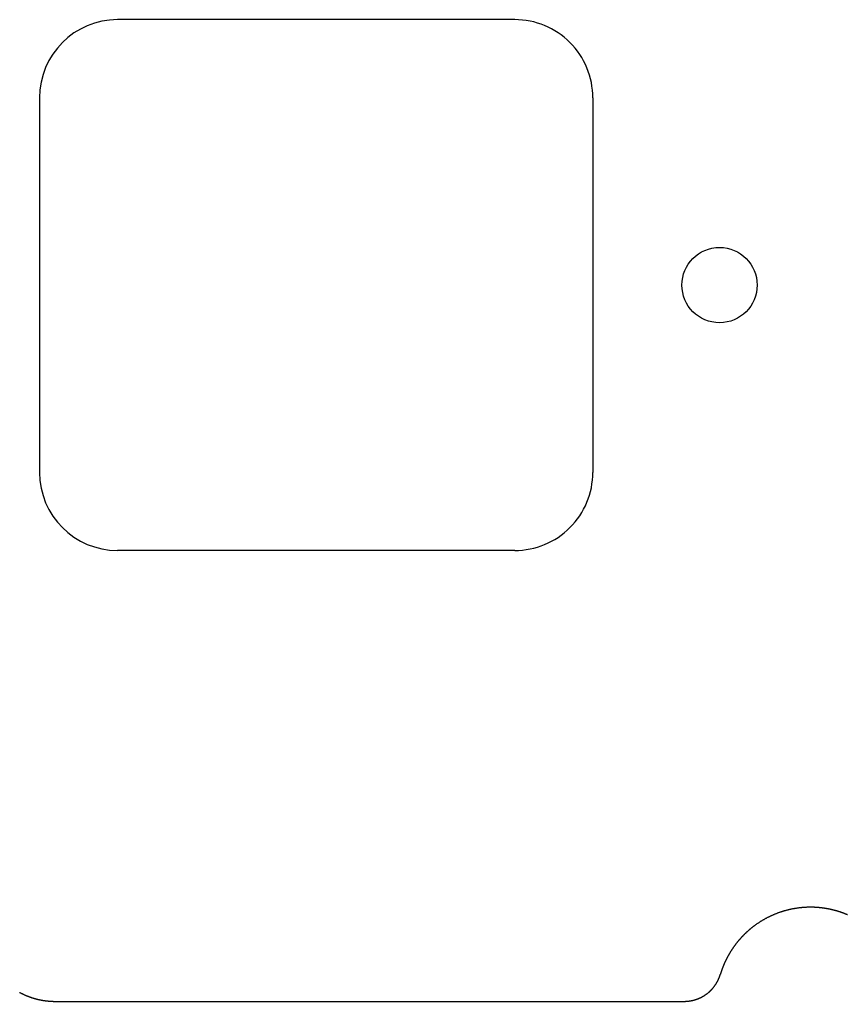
# Model space of a CAD drawing. Header units: millimetres. Extents: x -10 to 277, y -95 to 18.
# Drawn here: x 232.63 to 254.62, y -95.23 to -69.15 of the extents above; entities that cross this region are included whole.
import ezdxf

# ---------------------------------------------------------------- set-up
doc = ezdxf.new("R2010")
doc.units = ezdxf.units.MM
doc.header["$MEASUREMENT"] = 0
doc.layers.add('Edge.Cuts', color=53, linetype='CONTINUOUS')

msp = doc.modelspace()

# ---------------------------------------------------------------- linework, layer by layer
at = {"layer": 'Edge.Cuts', "linetype": 'Continuous'}
for p, q in [((245.78125, -69.15), (235.231249, -69.15)), ((233.15625, -71.225), (233.15625, -81.175001)), ((247.85625, -71.225), (247.85625, -81.175)), ((245.78125, -83.25), (235.23125, -83.25)), ((252.926433, -92.829047), (252.912912, -92.8331)), ((252.939976, -92.82507), (252.926433, -92.829047)), ((252.953542, -92.82117), (252.939976, -92.82507)), ((252.967128, -92.817348), (252.953542, -92.82117)), ((252.980736, -92.813602), (252.967128, -92.817348)), ((252.994365, -92.809934), (252.980736, -92.813602)), ((253.008014, -92.806343), (252.994365, -92.809934)), ((253.021683, -92.802829), (253.008014, -92.806343)), ((253.035371, -92.799393), (253.021683, -92.802829)), ((253.049079, -92.796034), (253.035371, -92.799393)), ((253.062805, -92.792754), (253.049079, -92.796034)), ((253.07655, -92.789551), (253.062805, -92.792754)), ((253.090313, -92.786426), (253.07655, -92.789551)), ((253.104094, -92.783378), (253.090313, -92.786426)), ((253.117892, -92.780409), (253.104094, -92.783378)), ((253.131707, -92.777518), (253.117892, -92.780409)), ((253.145539, -92.774706), (253.131707, -92.777518)), ((253.159387, -92.771971), (253.145539, -92.774706)), ((253.173251, -92.769315), (253.159387, -92.771971)), ((253.18713, -92.766737), (253.173251, -92.769315)), ((253.201025, -92.764238), (253.18713, -92.766737)), ((253.214935, -92.761817), (253.201025, -92.764238)), ((253.228859, -92.759475), (253.214935, -92.761817)), ((253.242797, -92.757212), (253.228859, -92.759475)), ((253.256749, -92.755028), (253.242797, -92.757212)), ((253.270715, -92.752922), (253.256749, -92.755028)), ((253.284694, -92.750895), (253.270715, -92.752922)), ((253.298685, -92.748947), (253.284694, -92.750895)), ((253.312689, -92.747078), (253.298685, -92.748947)), ((253.326706, -92.745288), (253.312689, -92.747078)), ((253.340734, -92.743577), (253.326706, -92.745288)), ((253.354773, -92.741946), (253.340734, -92.743577)), ((253.368824, -92.740393), (253.354773, -92.741946)), ((253.382886, -92.73892), (253.368824, -92.740393)), ((253.396958, -92.737526), (253.382886, -92.73892)), ((253.41104, -92.736211), (253.396958, -92.737526)), ((253.425133, -92.734976), (253.41104, -92.736211)), ((253.439235, -92.73382), (253.425133, -92.734976)), ((253.453346, -92.732744), (253.439235, -92.73382)), ((253.467466, -92.731747), (253.453346, -92.732744)), ((253.481595, -92.73083), (253.467466, -92.731747)), ((253.495732, -92.729992), (253.481595, -92.73083)), ((253.509877, -92.729234), (253.495732, -92.729992)), ((253.52403, -92.728556), (253.509877, -92.729234)), ((253.538191, -92.727957), (253.52403, -92.728556)), ((253.552359, -92.727438), (253.538191, -92.727957)), ((253.566533, -92.726999), (253.552359, -92.727438)), ((253.580714, -92.726639), (253.566533, -92.726999)), ((253.594902, -92.72636), (253.580714, -92.726639)), ((253.609096, -92.72616), (253.594902, -92.72636)), ((253.623295, -92.72604), (253.609096, -92.72616)), ((253.6375, -92.726), (253.623295, -92.72604)), ((253.644065, -92.726009), (253.6375, -92.726)), ((253.651173, -92.726037), (253.644065, -92.726009)), ((253.658277, -92.726086), (253.651173, -92.726037)), ((253.665382, -92.726154), (253.658277, -92.726086)), ((253.672483, -92.726243), (253.665382, -92.726154)), ((253.679585, -92.726351), (253.672483, -92.726243)), ((253.686683, -92.726479), (253.679585, -92.726351)), ((253.693782, -92.726628), (253.686683, -92.726479)), ((253.700877, -92.726796), (253.693782, -92.726628)), ((253.707972, -92.726985), (253.700877, -92.726796)), ((253.715064, -92.727193), (253.707972, -92.726985)), ((253.722157, -92.727422), (253.715064, -92.727193)), ((253.729245, -92.72767), (253.722157, -92.727422)), ((253.736334, -92.727938), (253.729245, -92.72767)), ((253.743418, -92.728226), (253.736334, -92.727938)), ((253.750504, -92.728535), (253.743418, -92.728226)), ((253.757585, -92.728863), (253.750504, -92.728535)), ((253.764666, -92.729211), (253.757585, -92.728863)), ((253.771743, -92.729579), (253.764666, -92.729211)), ((253.778821, -92.729967), (253.771743, -92.729579)), ((253.785894, -92.730375), (253.778821, -92.729967)), ((253.792967, -92.730803), (253.785894, -92.730375)), ((253.800036, -92.73125), (253.792967, -92.730803)), ((253.807105, -92.731718), (253.800036, -92.73125)), ((253.81417, -92.732206), (253.807105, -92.731718)), ((253.821235, -92.732713), (253.81417, -92.732206)), ((253.828295, -92.733241), (253.821235, -92.732713)), ((253.835355, -92.733788), (253.828295, -92.733241)), ((253.842411, -92.734355), (253.835355, -92.733788)), ((253.849466, -92.734942), (253.842411, -92.734355)), ((253.856517, -92.735549), (253.849466, -92.734942)), ((253.863568, -92.736176), (253.856517, -92.735549)), ((253.870614, -92.736823), (253.863568, -92.736176)), ((253.877659, -92.737489), (253.870614, -92.736823)), ((253.8847, -92.738176), (253.877659, -92.737489)), ((253.891741, -92.738882), (253.8847, -92.738176)), ((253.898776, -92.739608), (253.891741, -92.738882)), ((253.905812, -92.740354), (253.898776, -92.739608)), ((253.912842, -92.74112), (253.905812, -92.740354)), ((253.919871, -92.741905), (253.912842, -92.74112)), ((253.926896, -92.742711), (253.919871, -92.741905)), ((253.93392, -92.743536), (253.926896, -92.742711)), ((253.940939, -92.744381), (253.93392, -92.743536)), ((253.947957, -92.745246), (253.940939, -92.744381)), ((253.95497, -92.746131), (253.947957, -92.745246)), ((253.961982, -92.747035), (253.95497, -92.746131)), ((253.968989, -92.747959), (253.961982, -92.747035)), ((253.975995, -92.748904), (253.968989, -92.747959)), ((253.982996, -92.749867), (253.975995, -92.748904)), ((253.989996, -92.750851), (253.982996, -92.749867)), ((253.99699, -92.751854), (253.989996, -92.750851)), ((254.003983, -92.752877), (253.99699, -92.751854)), ((254.010971, -92.75392), (254.003983, -92.752877)), ((254.017958, -92.754983), (254.010971, -92.75392)), ((254.024939, -92.756065), (254.017958, -92.754983)), ((254.031919, -92.757167), (254.024939, -92.756065)), ((254.038893, -92.758288), (254.031919, -92.757167)), ((254.045866, -92.75943), (254.038893, -92.758288)), ((254.052833, -92.760591), (254.045866, -92.75943)), ((254.059798, -92.761772), (254.052833, -92.760591)), ((254.066758, -92.762972), (254.059798, -92.761772)), ((254.073717, -92.764192), (254.066758, -92.762972)), ((254.080669, -92.765432), (254.073717, -92.764192)), ((254.08762, -92.766692), (254.080669, -92.765432)), ((254.094565, -92.767971), (254.08762, -92.766692)), ((254.101508, -92.769269), (254.094565, -92.767971)), ((254.108445, -92.770588), (254.101508, -92.769269)), ((254.11538, -92.771926), (254.108445, -92.770588)), ((254.122309, -92.773283), (254.11538, -92.771926)), ((254.129236, -92.774661), (254.122309, -92.773283)), ((254.136157, -92.776057), (254.129236, -92.774661)), ((254.143076, -92.777474), (254.136157, -92.776057)), ((254.149989, -92.778909), (254.143076, -92.777474)), ((254.1569, -92.780365), (254.149989, -92.778909)), ((254.163804, -92.78184), (254.1569, -92.780365)), ((254.170706, -92.783335), (254.163804, -92.78184)), ((254.177601, -92.784849), (254.170706, -92.783335)), ((254.184495, -92.786382), (254.177601, -92.784849)), ((254.191381, -92.787935), (254.184495, -92.786382)), ((254.198265, -92.789508), (254.191381, -92.787935)), ((254.205143, -92.7911), (254.198265, -92.789508)), ((254.212018, -92.792712), (254.205143, -92.7911)), ((254.218887, -92.794343), (254.212018, -92.792712)), ((254.225752, -92.795994), (254.218887, -92.794343)), ((254.232612, -92.797663), (254.225752, -92.795994)), ((254.239468, -92.799353), (254.232612, -92.797663)), ((254.246317, -92.801062), (254.239468, -92.799353)), ((254.253164, -92.80279), (254.246317, -92.801062)), ((254.260004, -92.804537), (254.253164, -92.80279)), ((254.26684, -92.806305), (254.260004, -92.804537)), ((254.27367, -92.808091), (254.26684, -92.806305)), ((254.280496, -92.809897), (254.27367, -92.808091)), ((254.287316, -92.811722), (254.280496, -92.809897)), ((254.294132, -92.813566), (254.287316, -92.811722)), ((254.300942, -92.81543), (254.294132, -92.813566)), ((254.307747, -92.817313), (254.300942, -92.81543)), ((254.314546, -92.819215), (254.307747, -92.817313)), ((254.321341, -92.821137), (254.314546, -92.819215)), ((254.328129, -92.823078), (254.321341, -92.821137)), ((254.334914, -92.825038), (254.328129, -92.823078)), ((254.341691, -92.827017), (254.334914, -92.825038)), ((254.348464, -92.829016), (254.341691, -92.827017)), ((254.35523, -92.831034), (254.348464, -92.829016)), ((252.34615, -93.085303), (252.334051, -93.092652)), ((252.358289, -93.078024), (252.34615, -93.085303)), ((252.370468, -93.070813), (252.358289, -93.078024)), ((252.382687, -93.063671), (252.370468, -93.070813)), ((252.394946, -93.056599), (252.382687, -93.063671)), ((252.407244, -93.049597), (252.394946, -93.056599)), ((252.419581, -93.042665), (252.407244, -93.049597)), ((252.431955, -93.035803), (252.419581, -93.042665)), ((252.444368, -93.029011), (252.431955, -93.035803)), ((252.456818, -93.02229), (252.444368, -93.029011)), ((252.469305, -93.015641), (252.456818, -93.02229)), ((252.481829, -93.009062), (252.469305, -93.015641)), ((252.494389, -93.002554), (252.481829, -93.009062)), ((252.506985, -92.996118), (252.494389, -93.002554)), ((252.519616, -92.989754), (252.506985, -92.996118)), ((252.532281, -92.983462), (252.519616, -92.989754)), ((252.544982, -92.977242), (252.532281, -92.983462)), ((252.557716, -92.971094), (252.544982, -92.977242)), ((252.570484, -92.965019), (252.557716, -92.971094)), ((252.583286, -92.959017), (252.570484, -92.965019)), ((252.59612, -92.953088), (252.583286, -92.959017)), ((252.608987, -92.947231), (252.59612, -92.953088)), ((252.621885, -92.941448), (252.608987, -92.947231)), ((252.634815, -92.935739), (252.621885, -92.941448)), ((252.647777, -92.930103), (252.634815, -92.935739)), ((252.660769, -92.924541), (252.647777, -92.930103)), ((252.673791, -92.919053), (252.660769, -92.924541)), ((252.686843, -92.913639), (252.673791, -92.919053)), ((252.699925, -92.9083), (252.686843, -92.913639)), ((252.713036, -92.903035), (252.699925, -92.9083)), ((252.726175, -92.897844), (252.713036, -92.903035)), ((252.739343, -92.892729), (252.726175, -92.897844)), ((252.752539, -92.887688), (252.739343, -92.892729)), ((252.765762, -92.882723), (252.752539, -92.887688)), ((252.779012, -92.877833), (252.765762, -92.882723)), ((252.792289, -92.873018), (252.779012, -92.877833)), ((252.805592, -92.868279), (252.792289, -92.873018)), ((252.818921, -92.863615), (252.805592, -92.868279)), ((252.832275, -92.859027), (252.818921, -92.863615)), ((252.845654, -92.854516), (252.832275, -92.859027)), ((252.859058, -92.85008), (252.845654, -92.854516)), ((252.872486, -92.84572), (252.859058, -92.85008)), ((252.885938, -92.841437), (252.872486, -92.84572)), ((252.899414, -92.83723), (252.885938, -92.841437)), ((252.912912, -92.8331), (252.899414, -92.83723)), ((254.361992, -92.833071), (254.35523, -92.831034)), ((254.368747, -92.835127), (254.361992, -92.833071)), ((254.375497, -92.837203), (254.368747, -92.835127)), ((254.38224, -92.839297), (254.375497, -92.837203)), ((254.388979, -92.841411), (254.38224, -92.839297)), ((254.395711, -92.843544), (254.388979, -92.841411)), ((254.402438, -92.845696), (254.395711, -92.843544)), ((254.409157, -92.847867), (254.402438, -92.845696)), ((254.415872, -92.850057), (254.409157, -92.847867)), ((254.42258, -92.852266), (254.415872, -92.850057)), ((254.429283, -92.854494), (254.42258, -92.852266)), ((254.435978, -92.856741), (254.429283, -92.854494)), ((254.442668, -92.859008), (254.435978, -92.856741)), ((254.449351, -92.861293), (254.442668, -92.859008)), ((254.456029, -92.863597), (254.449351, -92.861293)), ((254.462699, -92.86592), (254.456029, -92.863597)), ((254.469363, -92.868263), (254.462699, -92.86592)), ((254.47602, -92.870624), (254.469363, -92.868263)), ((254.482672, -92.873004), (254.47602, -92.870624)), ((254.489316, -92.875403), (254.482672, -92.873004)), ((254.495955, -92.877821), (254.489316, -92.875403)), ((254.502586, -92.880257), (254.495955, -92.877821)), ((254.509211, -92.882713), (254.502586, -92.880257)), ((254.515828, -92.885187), (254.509211, -92.882713)), ((254.52244, -92.88768), (254.515828, -92.885187)), ((254.529043, -92.890192), (254.52244, -92.88768)), ((254.535641, -92.892723), (254.529043, -92.890192)), ((254.54223, -92.895272), (254.535641, -92.892723)), ((254.548814, -92.89784), (254.54223, -92.895272)), ((254.555389, -92.900427), (254.548814, -92.89784)), ((254.561959, -92.903033), (254.555389, -92.900427)), ((254.56852, -92.905656), (254.561959, -92.903033)), ((254.575075, -92.9083), (254.56852, -92.905656)), ((254.581621, -92.910961), (254.575075, -92.9083)), ((254.588161, -92.913641), (254.581621, -92.910961)), ((254.594693, -92.91634), (254.588161, -92.913641)), ((254.601219, -92.919057), (254.594693, -92.91634)), ((254.607735, -92.921793), (254.601219, -92.919057)), ((254.614246, -92.924547), (254.607735, -92.921793)), ((254.620747, -92.92732), (254.614246, -92.924547)), ((251.986749, -93.348462), (251.981437, -93.353143)), ((251.992073, -93.343796), (251.986749, -93.348462)), ((251.99741, -93.339145), (251.992073, -93.343796)), ((252.002761, -93.334509), (251.99741, -93.339145)), ((252.008125, -93.329889), (252.002761, -93.334509)), ((252.013502, -93.325283), (252.008125, -93.329889)), ((252.018892, -93.320692), (252.013502, -93.325283)), ((252.024295, -93.316117), (252.018892, -93.320692)), ((252.029711, -93.311557), (252.024295, -93.316117)), ((252.03514, -93.307012), (252.029711, -93.311557)), ((252.040582, -93.302483), (252.03514, -93.307012)), ((252.046036, -93.297969), (252.040582, -93.302483)), ((252.051504, -93.29347), (252.046036, -93.297969)), ((252.056984, -93.288987), (252.051504, -93.29347)), ((252.062476, -93.284519), (252.056984, -93.288987)), ((252.067982, -93.280066), (252.062476, -93.284519)), ((252.0735, -93.27563), (252.067982, -93.280066)), ((252.07903, -93.271208), (252.0735, -93.27563)), ((252.084574, -93.266803), (252.07903, -93.271208)), ((252.090129, -93.262413), (252.084574, -93.266803)), ((252.095697, -93.258038), (252.090129, -93.262413)), ((252.101277, -93.25368), (252.095697, -93.258038)), ((252.10687, -93.249337), (252.101277, -93.25368)), ((252.112475, -93.24501), (252.10687, -93.249337)), ((252.118092, -93.240699), (252.112475, -93.24501)), ((252.123721, -93.236404), (252.118092, -93.240699)), ((252.129362, -93.232124), (252.123721, -93.236404)), ((252.135016, -93.227861), (252.129362, -93.232124)), ((252.140681, -93.223614), (252.135016, -93.227861)), ((252.146358, -93.219382), (252.140681, -93.223614)), ((252.157749, -93.210968), (252.146358, -93.219382)), ((252.169186, -93.202618), (252.157749, -93.210968)), ((252.180671, -93.194333), (252.169186, -93.202618)), ((252.192202, -93.186113), (252.180671, -93.194333)), ((252.203779, -93.177958), (252.192202, -93.186113)), ((252.215402, -93.169869), (252.203779, -93.177958)), ((252.22707, -93.161846), (252.215402, -93.169869)), ((252.238782, -93.15389), (252.22707, -93.161846)), ((252.25054, -93.145999), (252.238782, -93.15389)), ((252.262341, -93.138176), (252.25054, -93.145999)), ((252.274186, -93.13042), (252.262341, -93.138176)), ((252.286074, -93.12273), (252.274186, -93.13042)), ((252.298005, -93.115109), (252.286074, -93.12273)), ((252.309979, -93.107555), (252.298005, -93.115109)), ((252.321994, -93.10007), (252.309979, -93.107555)), ((252.334051, -93.092652), (252.321994, -93.10007)), ((251.72921, -93.610721), (251.724648, -93.616122)), ((251.733786, -93.605333), (251.72921, -93.610721)), ((251.738379, -93.599957), (251.733786, -93.605333)), ((251.742986, -93.594595), (251.738379, -93.599957)), ((251.74761, -93.589245), (251.742986, -93.594595)), ((251.752248, -93.583909), (251.74761, -93.589245)), ((251.756901, -93.578585), (251.752248, -93.583909)), ((251.76157, -93.573275), (251.756901, -93.578585)), ((251.766254, -93.567977), (251.76157, -93.573275)), ((251.770953, -93.562693), (251.766254, -93.567977)), ((251.775667, -93.557421), (251.770953, -93.562693)), ((251.780396, -93.552163), (251.775667, -93.557421)), ((251.78514, -93.546918), (251.780396, -93.552163)), ((251.789899, -93.541687), (251.78514, -93.546918)), ((251.794673, -93.536468), (251.789899, -93.541687)), ((251.799462, -93.531263), (251.794673, -93.536468)), ((251.804266, -93.526071), (251.799462, -93.531263)), ((251.809084, -93.520894), (251.804266, -93.526071)), ((251.813918, -93.515729), (251.809084, -93.520894)), ((251.818765, -93.510578), (251.813918, -93.515729)), ((251.823629, -93.50544), (251.818765, -93.510578)), ((251.828506, -93.500317), (251.823629, -93.50544)), ((251.833398, -93.495206), (251.828506, -93.500317)), ((251.838304, -93.49011), (251.833398, -93.495206)), ((251.843226, -93.485027), (251.838304, -93.49011)), ((251.848161, -93.479958), (251.843226, -93.485027)), ((251.853111, -93.474903), (251.848161, -93.479958)), ((251.858076, -93.469862), (251.853111, -93.474903)), ((251.863055, -93.464834), (251.858076, -93.469862)), ((251.868048, -93.459821), (251.863055, -93.464834)), ((251.873055, -93.454821), (251.868048, -93.459821)), ((251.878077, -93.449836), (251.873055, -93.454821)), ((251.883113, -93.444865), (251.878077, -93.449836)), ((251.888163, -93.439908), (251.883113, -93.444865)), ((251.893227, -93.434964), (251.888163, -93.439908)), ((251.898305, -93.430036), (251.893227, -93.434964)), ((251.903398, -93.425121), (251.898305, -93.430036)), ((251.908504, -93.420221), (251.903398, -93.425121)), ((251.913625, -93.415335), (251.908504, -93.420221)), ((251.918758, -93.410464), (251.913625, -93.415335)), ((251.923907, -93.405607), (251.918758, -93.410464)), ((251.929068, -93.400764), (251.923907, -93.405607)), ((251.934244, -93.395936), (251.929068, -93.400764)), ((251.939433, -93.391123), (251.934244, -93.395936)), ((251.944637, -93.386324), (251.939433, -93.391123)), ((251.949853, -93.381539), (251.944637, -93.386324)), ((251.955084, -93.37677), (251.949853, -93.381539)), ((251.960327, -93.372015), (251.955084, -93.37677)), ((251.965585, -93.367274), (251.960327, -93.372015)), ((251.970856, -93.362549), (251.965585, -93.367274)), ((251.97614, -93.357838), (251.970856, -93.362549)), ((251.981437, -93.353143), (251.97614, -93.357838)), ((251.535882, -93.871656), (251.532065, -93.877598)), ((251.539715, -93.865727), (251.535882, -93.871656)), ((251.543566, -93.859807), (251.539715, -93.865727)), ((251.547433, -93.8539), (251.543566, -93.859807)), ((251.551317, -93.848002), (251.547433, -93.8539)), ((251.555217, -93.842116), (251.551317, -93.848002)), ((251.559135, -93.83624), (251.555217, -93.842116)), ((251.563069, -93.830377), (251.559135, -93.83624)), ((251.567021, -93.824522), (251.563069, -93.830377)), ((251.570988, -93.818681), (251.567021, -93.824522)), ((251.574972, -93.812849), (251.570988, -93.818681)), ((251.578972, -93.80703), (251.574972, -93.812849)), ((251.58299, -93.801221), (251.578972, -93.80703)), ((251.587024, -93.795424), (251.58299, -93.801221)), ((251.591074, -93.789637), (251.587024, -93.795424)), ((251.595141, -93.783863), (251.591074, -93.789637)), ((251.599224, -93.778099), (251.595141, -93.783863)), ((251.603324, -93.772348), (251.599224, -93.778099)), ((251.60744, -93.766607), (251.603324, -93.772348)), ((251.611572, -93.760879), (251.60744, -93.766607)), ((251.615721, -93.755161), (251.611572, -93.760879)), ((251.619886, -93.749456), (251.615721, -93.755161)), ((251.624067, -93.743762), (251.619886, -93.749456)), ((251.628264, -93.73808), (251.624067, -93.743762)), ((251.632478, -93.732409), (251.628264, -93.73808)), ((251.636708, -93.726751), (251.632478, -93.732409)), ((251.640954, -93.721104), (251.636708, -93.726751)), ((251.645216, -93.715469), (251.640954, -93.721104)), ((251.649494, -93.709846), (251.645216, -93.715469)), ((251.653788, -93.704235), (251.649494, -93.709846)), ((251.658099, -93.698636), (251.653788, -93.704235)), ((251.662424, -93.693049), (251.658099, -93.698636)), ((251.666767, -93.687474), (251.662424, -93.693049)), ((251.671124, -93.681912), (251.666767, -93.687474)), ((251.675499, -93.676361), (251.671124, -93.681912)), ((251.679888, -93.670823), (251.675499, -93.676361)), ((251.684294, -93.665296), (251.679888, -93.670823)), ((251.688714, -93.659783), (251.684294, -93.665296)), ((251.693152, -93.654281), (251.688714, -93.659783)), ((251.697604, -93.648793), (251.693152, -93.654281)), ((251.702073, -93.643316), (251.697604, -93.648793)), ((251.706556, -93.637852), (251.702073, -93.643316)), ((251.711056, -93.6324), (251.706556, -93.637852)), ((251.715571, -93.626962), (251.711056, -93.6324)), ((251.720102, -93.621535), (251.715571, -93.626962)), ((251.724648, -93.616122), (251.720102, -93.621535)), ((251.390419, -94.129909), (251.387333, -94.136265)), ((251.393522, -94.123564), (251.390419, -94.129909)), ((251.396644, -94.117226), (251.393522, -94.123564)), ((251.399783, -94.1109), (251.396644, -94.117226)), ((251.402941, -94.10458), (251.399783, -94.1109)), ((251.406115, -94.098272), (251.402941, -94.10458)), ((251.409308, -94.09197), (251.406115, -94.098272)), ((251.412518, -94.08568), (251.409308, -94.09197)), ((251.415747, -94.079398), (251.412518, -94.08568)), ((251.418992, -94.073127), (251.415747, -94.079398)), ((251.422256, -94.066863), (251.418992, -94.073127)), ((251.425537, -94.06061), (251.422256, -94.066863)), ((251.428836, -94.054366), (251.425537, -94.06061)), ((251.432152, -94.048132), (251.428836, -94.054366)), ((251.435487, -94.041906), (251.432152, -94.048132)), ((251.438838, -94.035692), (251.435487, -94.041906)), ((251.442207, -94.029485), (251.438838, -94.035692)), ((251.445593, -94.02329), (251.442207, -94.029485)), ((251.448998, -94.017103), (251.445593, -94.02329)), ((251.452419, -94.010928), (251.448998, -94.017103)), ((251.455858, -94.00476), (251.452419, -94.010928)), ((251.459314, -93.998604), (251.455858, -94.00476)), ((251.462789, -93.992456), (251.459314, -93.998604)), ((251.466279, -93.98632), (251.462789, -93.992456)), ((251.469788, -93.980192), (251.466279, -93.98632)), ((251.473314, -93.974076), (251.469788, -93.980192)), ((251.476857, -93.967968), (251.473314, -93.974076)), ((251.480417, -93.961872), (251.476857, -93.967968)), ((251.483996, -93.955784), (251.480417, -93.961872)), ((251.48759, -93.949709), (251.483996, -93.955784)), ((251.491203, -93.943641), (251.48759, -93.949709)), ((251.494832, -93.937586), (251.491203, -93.943641)), ((251.498479, -93.931539), (251.494832, -93.937586)), ((251.502142, -93.925505), (251.498479, -93.931539)), ((251.505823, -93.919479), (251.502142, -93.925505)), ((251.509521, -93.913465), (251.505823, -93.919479)), ((251.513236, -93.90746), (251.509521, -93.913465)), ((251.516967, -93.901467), (251.513236, -93.90746)), ((251.520717, -93.895483), (251.516967, -93.901467)), ((251.524482, -93.889511), (251.520717, -93.895483)), ((251.528266, -93.883548), (251.524482, -93.889511)), ((251.532065, -93.877598), (251.528266, -93.883548)), ((251.281112, -94.390752), (251.278755, -94.397439)), ((251.283487, -94.384075), (251.281112, -94.390752)), ((251.285881, -94.377404), (251.283487, -94.384075)), ((251.288293, -94.370742), (251.285881, -94.377404)), ((251.290724, -94.364086), (251.288293, -94.370742)), ((251.293173, -94.357439), (251.290724, -94.364086)), ((251.295641, -94.350799), (251.293173, -94.357439)), ((251.298127, -94.344168), (251.295641, -94.350799)), ((251.300632, -94.337542), (251.298127, -94.344168)), ((251.303155, -94.330927), (251.300632, -94.337542)), ((251.305697, -94.324318), (251.303155, -94.330927)), ((251.308256, -94.317718), (251.305697, -94.324318)), ((251.310835, -94.311125), (251.308256, -94.317718)), ((251.313431, -94.304541), (251.310835, -94.311125)), ((251.316046, -94.297963), (251.313431, -94.304541)), ((251.318679, -94.291396), (251.316046, -94.297963)), ((251.321331, -94.284835), (251.318679, -94.291396)), ((251.324001, -94.278283), (251.321331, -94.284835)), ((251.326689, -94.271738), (251.324001, -94.278283)), ((251.329395, -94.265203), (251.326689, -94.271738)), ((251.33212, -94.258675), (251.329395, -94.265203)), ((251.334863, -94.252156), (251.33212, -94.258675)), ((251.337625, -94.245644), (251.334863, -94.252156)), ((251.340403, -94.239142), (251.337625, -94.245644)), ((251.343201, -94.232647), (251.340403, -94.239142)), ((251.346017, -94.226162), (251.343201, -94.232647)), ((251.348851, -94.219684), (251.346017, -94.226162)), ((251.351702, -94.213216), (251.348851, -94.219684)), ((251.354573, -94.206754), (251.351702, -94.213216)), ((251.357461, -94.200303), (251.354573, -94.206754)), ((251.360367, -94.193859), (251.357461, -94.200303)), ((251.363291, -94.187426), (251.360367, -94.193859)), ((251.366234, -94.180999), (251.363291, -94.187426)), ((251.369194, -94.174583), (251.366234, -94.180999)), ((251.372172, -94.168173), (251.369194, -94.174583)), ((251.375168, -94.161775), (251.372172, -94.168173)), ((251.378183, -94.155383), (251.375168, -94.161775)), ((251.381215, -94.149002), (251.378183, -94.155383)), ((251.384265, -94.142628), (251.381215, -94.149002)), ((251.387333, -94.136265), (251.384265, -94.142628)), ((251.184497, -94.659732), (251.186424, -94.655699)), ((251.186424, -94.655699), (251.188333, -94.65166)), ((251.188333, -94.65166), (251.190225, -94.64761)), ((251.190225, -94.64761), (251.192098, -94.643553)), ((251.192098, -94.643553), (251.193954, -94.639485)), ((251.193954, -94.639485), (251.195791, -94.635411)), ((251.195791, -94.635411), (251.19761, -94.631326)), ((251.19761, -94.631326), (251.199411, -94.627234)), ((251.199411, -94.627234), (251.201194, -94.623132)), ((251.201194, -94.623132), (251.202959, -94.619024)), ((251.202959, -94.619024), (251.204706, -94.614905)), ((251.204706, -94.614905), (251.206433, -94.61078)), ((251.206433, -94.61078), (251.208144, -94.606645)), ((251.208144, -94.606645), (251.209835, -94.602504)), ((251.209835, -94.602504), (251.211509, -94.598352)), ((251.211509, -94.598352), (251.213164, -94.594194)), ((251.213164, -94.594194), (251.214801, -94.590027)), ((251.214801, -94.590027), (251.216419, -94.585853)), ((251.216419, -94.585853), (251.21802, -94.581669)), ((251.21802, -94.581669), (251.219601, -94.57748)), ((251.219601, -94.57748), (251.221164, -94.573281)), ((251.221164, -94.573281), (251.222708, -94.569076)), ((251.222708, -94.569076), (251.224235, -94.564861)), ((251.224235, -94.564861), (251.225742, -94.560641)), ((251.225742, -94.560641), (251.227232, -94.556412)), ((251.227232, -94.556412), (251.228702, -94.552176)), ((251.228702, -94.552176), (251.230154, -94.547932)), ((251.230154, -94.547932), (251.231587, -94.543682)), ((251.231587, -94.543682), (251.233002, -94.539422)), ((251.233002, -94.539422), (251.234397, -94.535157)), ((251.234397, -94.535157), (251.235775, -94.530883)), ((251.235775, -94.530883), (251.237133, -94.526604)), ((251.237133, -94.526604), (251.238473, -94.522316)), ((251.238473, -94.522316), (251.239793, -94.518022)), ((251.239793, -94.518022), (251.241096, -94.51372)), ((251.241096, -94.51372), (251.2417, -94.5117)), ((251.243584, -94.505411), (251.2417, -94.5117)), ((251.245642, -94.498608), (251.243584, -94.505411)), ((251.247719, -94.491814), (251.245642, -94.498608)), ((251.249814, -94.485024), (251.247719, -94.491814)), ((251.251928, -94.478245), (251.249814, -94.485024)), ((251.254061, -94.47147), (251.251928, -94.478245)), ((251.256213, -94.464704), (251.254061, -94.47147)), ((251.258383, -94.457944), (251.256213, -94.464704)), ((251.260572, -94.451193), (251.258383, -94.457944)), ((251.26278, -94.444447), (251.260572, -94.451193)), ((251.265006, -94.43771), (251.26278, -94.444447)), ((251.267251, -94.430979), (251.265006, -94.43771)), ((251.269515, -94.424257), (251.267251, -94.430979)), ((251.271797, -94.41754), (251.269515, -94.424257)), ((251.274098, -94.410833), (251.271797, -94.41754)), ((251.276418, -94.404131), (251.274098, -94.410833)), ((251.278755, -94.397439), (251.276418, -94.404131)), ((251.004216, -94.919164), (251.007311, -94.915934)), ((251.007311, -94.915934), (251.010392, -94.912689)), ((251.010392, -94.912689), (251.013458, -94.909431)), ((251.013458, -94.909431), (251.016509, -94.906159)), ((251.016509, -94.906159), (251.019546, -94.902874)), ((251.019546, -94.902874), (251.022568, -94.899575)), ((251.022568, -94.899575), (251.025574, -94.896263)), ((251.025574, -94.896263), (251.028566, -94.892937)), ((251.028566, -94.892937), (251.031542, -94.889599)), ((251.031542, -94.889599), (251.034504, -94.886248)), ((251.034504, -94.886248), (251.03745, -94.882883)), ((251.03745, -94.882883), (251.040381, -94.879505)), ((251.040381, -94.879505), (251.043297, -94.876115)), ((251.043297, -94.876115), (251.046198, -94.872712)), ((251.046198, -94.872712), (251.049082, -94.869296)), ((251.049082, -94.869296), (251.051952, -94.865867)), ((251.051952, -94.865867), (251.054806, -94.862426)), ((251.054806, -94.862426), (251.057645, -94.858972)), ((251.057645, -94.858972), (251.060467, -94.855506)), ((251.060467, -94.855506), (251.063275, -94.852026)), ((251.063275, -94.852026), (251.066066, -94.848536)), ((251.066066, -94.848536), (251.068842, -94.845032)), ((251.068842, -94.845032), (251.071601, -94.841516)), ((251.071601, -94.841516), (251.074346, -94.837988)), ((251.074346, -94.837988), (251.077073, -94.834449)), ((251.077073, -94.834449), (251.079785, -94.830896)), ((251.079785, -94.830896), (251.082481, -94.827333)), ((251.082481, -94.827333), (251.085161, -94.823756)), ((251.085161, -94.823756), (251.087824, -94.82017)), ((251.087824, -94.82017), (251.090472, -94.81657)), ((251.090472, -94.81657), (251.093102, -94.812959)), ((251.093102, -94.812959), (251.095718, -94.809336)), ((251.095718, -94.809336), (251.098315, -94.805703)), ((251.098315, -94.805703), (251.100898, -94.802056)), ((251.100898, -94.802056), (251.103463, -94.7984)), ((251.103463, -94.7984), (251.106012, -94.794731)), ((251.106012, -94.794731), (251.108544, -94.791052)), ((251.108544, -94.791052), (251.111061, -94.787361)), ((251.111061, -94.787361), (251.11356, -94.78366)), ((251.11356, -94.78366), (251.116043, -94.779946)), ((251.116043, -94.779946), (251.118508, -94.776223)), ((251.118508, -94.776223), (251.120957, -94.772488)), ((251.120957, -94.772488), (251.123389, -94.768743)), ((251.123389, -94.768743), (251.125805, -94.764986)), ((251.125805, -94.764986), (251.128203, -94.761219)), ((251.128203, -94.761219), (251.130585, -94.757441)), ((251.130585, -94.757441), (251.132949, -94.753653)), ((251.132949, -94.753653), (251.135297, -94.749854)), ((251.135297, -94.749854), (251.137627, -94.746045)), ((251.137627, -94.746045), (251.13994, -94.742225)), ((251.13994, -94.742225), (251.142236, -94.738395)), ((251.142236, -94.738395), (251.144515, -94.734554)), ((251.144515, -94.734554), (251.146777, -94.730705)), ((251.146777, -94.730705), (251.149021, -94.726844)), ((251.149021, -94.726844), (251.151248, -94.722974)), ((251.151248, -94.722974), (251.153458, -94.719092)), ((251.153458, -94.719092), (251.15565, -94.715203)), ((251.15565, -94.715203), (251.157825, -94.711302)), ((251.157825, -94.711302), (251.159982, -94.707393)), ((251.159982, -94.707393), (251.162123, -94.703472)), ((251.162123, -94.703472), (251.164245, -94.699543)), ((251.164245, -94.699543), (251.16635, -94.695603)), ((251.16635, -94.695603), (251.168437, -94.691656)), ((251.168437, -94.691656), (251.170507, -94.687697)), ((251.170507, -94.687697), (251.172558, -94.68373)), ((251.172558, -94.68373), (251.174593, -94.679753)), ((251.174593, -94.679753), (251.176609, -94.675768)), ((251.176609, -94.675768), (251.178608, -94.671771)), ((251.178608, -94.671771), (251.180589, -94.667768)), ((251.180589, -94.667768), (251.182552, -94.663753)), ((251.182552, -94.663753), (251.184497, -94.659732)), ((232.625772, -94.986379), (232.636925, -94.992347)), ((232.636925, -94.992347), (232.648115, -94.998244)), ((232.648115, -94.998244), (232.659342, -95.004071)), ((232.659342, -95.004071), (232.670606, -95.009826)), ((232.670606, -95.009826), (232.681907, -95.015511)), ((232.681907, -95.015511), (232.693243, -95.021124)), ((232.693243, -95.021124), (232.704615, -95.026665)), ((232.704615, -95.026665), (232.716022, -95.032134)), ((232.716022, -95.032134), (232.727463, -95.037531)), ((232.727463, -95.037531), (232.738939, -95.042856)), ((232.738939, -95.042856), (232.750448, -95.048108)), ((232.750448, -95.048108), (232.76199, -95.053287)), ((232.76199, -95.053287), (232.773564, -95.058394)), ((232.773564, -95.058394), (232.785171, -95.063427)), ((232.785171, -95.063427), (232.79681, -95.068386)), ((232.79681, -95.068386), (232.80848, -95.073272)), ((232.80848, -95.073272), (232.814326, -95.075687)), ((232.814326, -95.075687), (232.82018, -95.078084)), ((232.82018, -95.078084), (232.826042, -95.080462)), ((232.826042, -95.080462), (232.831911, -95.082822)), ((232.831911, -95.082822), (232.837787, -95.085163)), ((232.837787, -95.085163), (232.843671, -95.087486)), ((232.843671, -95.087486), (232.849562, -95.08979)), ((232.849562, -95.08979), (232.855461, -95.092075)), ((232.855461, -95.092075), (232.861367, -95.094342)), ((232.861367, -95.094342), (232.867279, -95.09659)), ((232.867279, -95.09659), (232.873199, -95.098819)), ((232.873199, -95.098819), (232.879126, -95.101029)), ((232.879126, -95.101029), (232.88506, -95.103221)), ((232.88506, -95.103221), (232.891001, -95.105394)), ((232.891001, -95.105394), (232.896948, -95.107548)), ((232.896948, -95.107548), (232.902903, -95.109684)), ((232.902903, -95.109684), (232.908864, -95.1118)), ((232.908864, -95.1118), (232.914832, -95.113898)), ((232.914832, -95.113898), (232.920806, -95.115976)), ((232.920806, -95.115976), (232.926787, -95.118036)), ((232.926787, -95.118036), (232.932774, -95.120077)), ((232.932774, -95.120077), (232.938768, -95.122099)), ((232.938768, -95.122099), (232.944768, -95.124102)), ((232.944768, -95.124102), (232.950774, -95.126086)), ((232.950774, -95.126086), (232.956786, -95.128051)), ((232.956786, -95.128051), (232.962805, -95.129997)), ((232.962805, -95.129997), (232.96883, -95.131924)), ((232.96883, -95.131924), (232.974861, -95.133832)), ((232.974861, -95.133832), (232.980897, -95.135721)), ((232.980897, -95.135721), (232.98694, -95.13759)), ((232.98694, -95.13759), (232.992989, -95.139441)), ((232.992989, -95.139441), (232.999043, -95.141272)), ((232.999043, -95.141272), (233.005103, -95.143085)), ((233.005103, -95.143085), (233.011169, -95.144878)), ((233.011169, -95.144878), (233.01724, -95.146651)), ((233.01724, -95.146651), (233.023317, -95.148406)), ((233.023317, -95.148406), (233.0294, -95.150141)), ((233.0294, -95.150141), (233.035488, -95.151858)), ((233.035488, -95.151858), (233.04158, -95.153554)), ((233.04158, -95.153554), (233.047679, -95.155232)), ((233.047679, -95.155232), (233.053783, -95.15689)), ((233.053783, -95.15689), (233.059892, -95.158529)), ((233.059892, -95.158529), (233.066005, -95.160149)), ((233.066005, -95.160149), (233.072125, -95.161749)), ((233.072125, -95.161749), (233.078249, -95.16333)), ((233.078249, -95.16333), (233.084378, -95.164891)), ((233.084378, -95.164891), (233.090511, -95.166433)), ((233.090511, -95.166433), (233.09665, -95.167956)), ((233.09665, -95.167956), (233.102793, -95.169459)), ((233.102793, -95.169459), (233.108942, -95.170943)), ((233.108942, -95.170943), (233.115094, -95.172407)), ((233.115094, -95.172407), (233.121252, -95.173852)), ((233.121252, -95.173852), (233.127413, -95.175277)), ((233.127413, -95.175277), (233.13358, -95.176683)), ((233.13358, -95.176683), (233.13975, -95.17807)), ((250.582661, -95.180247), (250.591168, -95.177537)), ((250.591168, -95.177537), (250.59965, -95.17475)), ((250.59965, -95.17475), (250.608107, -95.171887)), ((250.608107, -95.171887), (250.61654, -95.168948)), ((250.61654, -95.168948), (250.624947, -95.165933)), ((250.624947, -95.165933), (250.633327, -95.162844)), ((250.633327, -95.162844), (250.64168, -95.159678)), ((250.64168, -95.159678), (250.650006, -95.156438)), ((250.650006, -95.156438), (250.658303, -95.153123)), ((250.658303, -95.153123), (250.666571, -95.149734)), ((250.666571, -95.149734), (250.674809, -95.14627)), ((250.674809, -95.14627), (250.683017, -95.142732)), ((250.683017, -95.142732), (250.691194, -95.139121)), ((250.691194, -95.139121), (250.699339, -95.135436)), ((250.699339, -95.135436), (250.707452, -95.131678)), ((250.707452, -95.131678), (250.715532, -95.127847)), ((250.715532, -95.127847), (250.723579, -95.123944)), ((250.723579, -95.123944), (250.731591, -95.119968)), ((250.731591, -95.119968), (250.739568, -95.115921)), ((250.739568, -95.115921), (250.74751, -95.111802)), ((250.74751, -95.111802), (250.755415, -95.107611)), ((250.755415, -95.107611), (250.763283, -95.10335)), ((250.763283, -95.10335), (250.771114, -95.099018)), ((250.771114, -95.099018), (250.778906, -95.094616)), ((250.778906, -95.094616), (250.78666, -95.090144)), ((250.78666, -95.090144), (250.794374, -95.085602)), ((250.794374, -95.085602), (250.802047, -95.080992)), ((250.802047, -95.080992), (250.80968, -95.076313)), ((250.80968, -95.076313), (250.817271, -95.071565)), ((250.817271, -95.071565), (250.82482, -95.066749)), ((250.82482, -95.066749), (250.832326, -95.061866)), ((250.832326, -95.061866), (250.839789, -95.056916)), ((250.839789, -95.056916), (250.847207, -95.051899)), ((250.847207, -95.051899), (250.854581, -95.046816)), ((250.854581, -95.046816), (250.861909, -95.041667)), ((250.861909, -95.041667), (250.869191, -95.036453)), ((250.869191, -95.036453), (250.876426, -95.031173)), ((250.876426, -95.031173), (250.883614, -95.02583)), ((250.883614, -95.02583), (250.88719, -95.023134)), ((250.88719, -95.023134), (250.890754, -95.020422)), ((250.890754, -95.020422), (250.894306, -95.017694)), ((250.894306, -95.017694), (250.897845, -95.01495)), ((250.897845, -95.01495), (250.901373, -95.012191)), ((250.901373, -95.012191), (250.904887, -95.009416)), ((250.904887, -95.009416), (250.90839, -95.006625)), ((250.90839, -95.006625), (250.91188, -95.003819)), ((250.91188, -95.003819), (250.915357, -95.000997)), ((250.915357, -95.000997), (250.918822, -94.998159)), ((250.918822, -94.998159), (250.922274, -94.995307)), ((250.922274, -94.995307), (250.925713, -94.992439)), ((250.925713, -94.992439), (250.929139, -94.989555)), ((250.929139, -94.989555), (250.932552, -94.986657)), ((250.932552, -94.986657), (250.935952, -94.983743)), ((250.935952, -94.983743), (250.939339, -94.980814)), ((250.939339, -94.980814), (250.942713, -94.97787)), ((250.942713, -94.97787), (250.946074, -94.974911)), ((250.946074, -94.974911), (250.949421, -94.971938)), ((250.949421, -94.971938), (250.952755, -94.968949)), ((250.952755, -94.968949), (250.956075, -94.965945)), ((250.956075, -94.965945), (250.959382, -94.962927)), ((250.959382, -94.962927), (250.962675, -94.959895)), ((250.962675, -94.959895), (250.965955, -94.956847)), ((250.965955, -94.956847), (250.96922, -94.953785)), ((250.96922, -94.953785), (250.972472, -94.950709)), ((250.972472, -94.950709), (250.97571, -94.947618)), ((250.97571, -94.947618), (250.978934, -94.944513)), ((250.978934, -94.944513), (250.982144, -94.941394)), ((250.982144, -94.941394), (250.98534, -94.93826)), ((250.98534, -94.93826), (250.988522, -94.935113)), ((250.988522, -94.935113), (250.99169, -94.931951)), ((250.99169, -94.931951), (250.994843, -94.928775)), ((250.994843, -94.928775), (250.997982, -94.925585)), ((250.997982, -94.925585), (251.001106, -94.922382)), ((251.001106, -94.922382), (251.004216, -94.919164)), ((233.13975, -95.17807), (233.145925, -95.179436)), ((233.145925, -95.179436), (233.152104, -95.180784)), ((233.152104, -95.180784), (233.158288, -95.182111)), ((233.158288, -95.182111), (233.164475, -95.183419)), ((233.164475, -95.183419), (233.170667, -95.184708)), ((233.170667, -95.184708), (233.176862, -95.185977)), ((233.176862, -95.185977), (233.183062, -95.187226)), ((233.183062, -95.187226), (233.189265, -95.188456)), ((233.189265, -95.188456), (233.195472, -95.189666)), ((233.195472, -95.189666), (233.201683, -95.190856)), ((233.201683, -95.190856), (233.207898, -95.192027)), ((233.207898, -95.192027), (233.214116, -95.193178)), ((233.214116, -95.193178), (233.220339, -95.194309)), ((233.220339, -95.194309), (233.226564, -95.195421)), ((233.226564, -95.195421), (233.232793, -95.196513)), ((233.232793, -95.196513), (233.239025, -95.197585)), ((233.239025, -95.197585), (233.245261, -95.198638)), ((233.245261, -95.198638), (233.2515, -95.199671)), ((233.2515, -95.199671), (233.257742, -95.200684)), ((233.257742, -95.200684), (233.263987, -95.201677)), ((233.263987, -95.201677), (233.270236, -95.202651)), ((233.270236, -95.202651), (233.276488, -95.203604)), ((233.276488, -95.203604), (233.282743, -95.204538)), ((233.282743, -95.204538), (233.289, -95.205452)), ((233.289, -95.205452), (233.295261, -95.206347)), ((233.295261, -95.206347), (233.301523, -95.207221)), ((233.301523, -95.207221), (233.30779, -95.208076)), ((233.30779, -95.208076), (233.314058, -95.208911)), ((233.314058, -95.208911), (233.32033, -95.209726)), ((233.32033, -95.209726), (233.326603, -95.210522)), ((233.326603, -95.210522), (233.33288, -95.211297)), ((233.33288, -95.211297), (233.339159, -95.212053)), ((233.339159, -95.212053), (233.345441, -95.212788)), ((233.345441, -95.212788), (233.351724, -95.213504)), ((233.351724, -95.213504), (233.35801, -95.2142)), ((233.35801, -95.2142), (233.364298, -95.214876)), ((233.364298, -95.214876), (233.370589, -95.215532)), ((233.370589, -95.215532), (233.376881, -95.216169)), ((233.376881, -95.216169), (233.383176, -95.216785)), ((233.383176, -95.216785), (233.389472, -95.217381)), ((233.389472, -95.217381), (233.395771, -95.217958)), ((233.395771, -95.217958), (233.40207, -95.218515)), ((233.40207, -95.218515), (233.408373, -95.219051)), ((233.408373, -95.219051), (233.414677, -95.219568)), ((233.414677, -95.219568), (233.420983, -95.220065)), ((233.420983, -95.220065), (233.42729, -95.220542)), ((233.42729, -95.220542), (233.4336, -95.220999)), ((233.4336, -95.220999), (233.439909, -95.221436)), ((233.439909, -95.221436), (233.446222, -95.221853)), ((233.446222, -95.221853), (233.452535, -95.22225)), ((233.452535, -95.22225), (233.45885, -95.222627)), ((233.45885, -95.222627), (233.465166, -95.222984)), ((233.465166, -95.222984), (233.471484, -95.223322)), ((233.471484, -95.223322), (233.477802, -95.223639)), ((233.477802, -95.223639), (233.484123, -95.223936)), ((233.484123, -95.223936), (233.490443, -95.224213)), ((233.490443, -95.224213), (233.496765, -95.224471)), ((233.496765, -95.224471), (233.503088, -95.224708)), ((233.503088, -95.224708), (233.509412, -95.224925)), ((233.509412, -95.224925), (233.515736, -95.225123)), ((233.515736, -95.225123), (233.522063, -95.2253)), ((233.522063, -95.2253), (233.528388, -95.225457)), ((233.528388, -95.225457), (233.534716, -95.225595)), ((233.534716, -95.225595), (233.541043, -95.225712)), ((233.541043, -95.225712), (233.547373, -95.225809)), ((233.547373, -95.225809), (233.553701, -95.225887)), ((233.553701, -95.225887), (233.560031, -95.225944)), ((233.560031, -95.225944), (233.56636, -95.225981)), ((233.56636, -95.225981), (233.572692, -95.225999)), ((233.572692, -95.225999), (233.575, -95.226)), ((233.575, -95.226), (250.2834, -95.226)), ((250.2834, -95.226), (250.29238, -95.22596)), ((250.29238, -95.22596), (250.301355, -95.22584)), ((250.301355, -95.22584), (250.310323, -95.225641)), ((250.310323, -95.225641), (250.319285, -95.225361)), ((250.319285, -95.225361), (250.32824, -95.225002)), ((250.32824, -95.225002), (250.337188, -95.224563)), ((250.337188, -95.224563), (250.346128, -95.224045)), ((250.346128, -95.224045), (250.355059, -95.223447)), ((250.355059, -95.223447), (250.363982, -95.222769)), ((250.363982, -95.222769), (250.372895, -95.222012)), ((250.372895, -95.222012), (250.381799, -95.221176)), ((250.381799, -95.221176), (250.390692, -95.220261)), ((250.390692, -95.220261), (250.399575, -95.219266)), ((250.399575, -95.219266), (250.408446, -95.218192)), ((250.408446, -95.218192), (250.417305, -95.217039)), ((250.417305, -95.217039), (250.426152, -95.215807)), ((250.426152, -95.215807), (250.434987, -95.214496)), ((250.434987, -95.214496), (250.443807, -95.213107)), ((250.443807, -95.213107), (250.452614, -95.211638)), ((250.452614, -95.211638), (250.461407, -95.210091)), ((250.461407, -95.210091), (250.470184, -95.208466)), ((250.470184, -95.208466), (250.478946, -95.206762)), ((250.478946, -95.206762), (250.487691, -95.20498)), ((250.487691, -95.20498), (250.49642, -95.203119)), ((250.49642, -95.203119), (250.505132, -95.201181)), ((250.505132, -95.201181), (250.513826, -95.199165)), ((250.513826, -95.199165), (250.522501, -95.197071)), ((250.522501, -95.197071), (250.531157, -95.194899)), ((250.531157, -95.194899), (250.539794, -95.19265)), ((250.539794, -95.19265), (250.54841, -95.190323)), ((250.54841, -95.190323), (250.557006, -95.18792)), ((250.557006, -95.18792), (250.56558, -95.185439)), ((250.56558, -95.185439), (250.574132, -95.182882)), ((250.574132, -95.182882), (250.582661, -95.180247))]:
    msp.add_line(p, q, dxfattribs=at)
at = {"layer": 'Edge.Cuts'}
msp.add_circle((251.221875, -76.2), 1, dxfattribs=at)
for centre, radius, start, end in [((235.2313, -71.225), 2.07505, 90.0014082, 180), ((245.7813, -71.225), 2.075, 0, 90.0013806), ((235.2313, -81.175), 2.075, 180.0000276, 269.9986194), ((245.7813, -81.175), 2.07495, 269.9986194, 0)]:
    msp.add_arc(centre, radius, start, end, dxfattribs=at)

doc.saveas('drawing.dxf')
